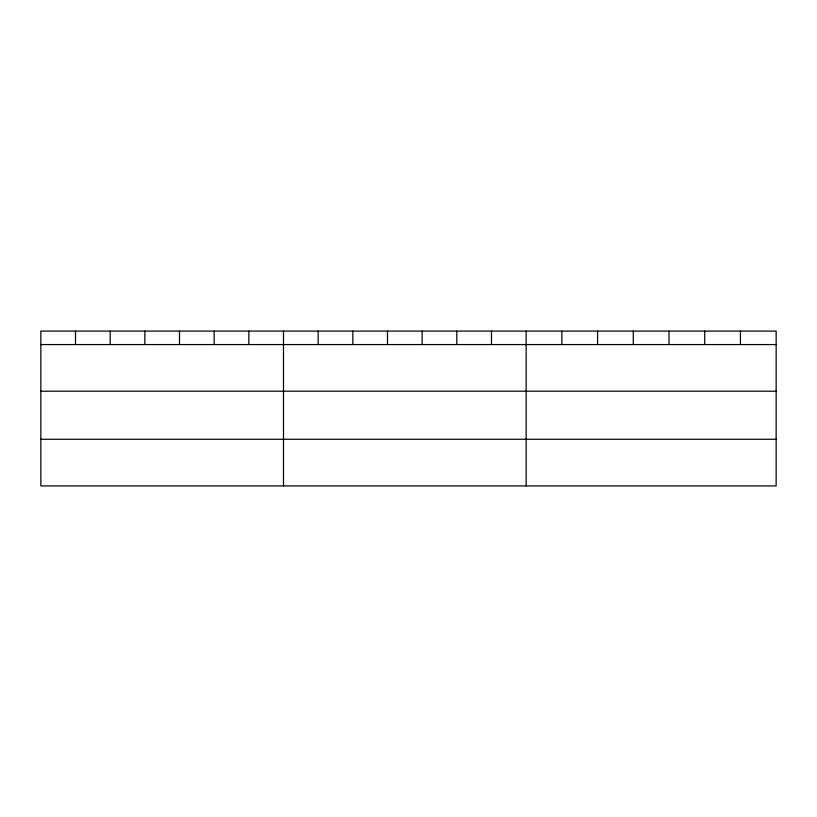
<?xml version="1.0" encoding="UTF-8"?>
<svg xmlns="http://www.w3.org/2000/svg" width="817" height="817" viewBox="0 0 817 817"><rect width="100%" height="100%" fill="white"/><g stroke="black" fill="none" stroke-linecap="round" stroke-linejoin="round"><path stroke-width="1.23" d="M776.15 391.21L776.15 331.089L40.85 331.089L40.85 485.911L776.15 485.911L776.15 391.21L40.85 391.21M40.85 344.57L776.15 344.57M40.85 439.26L776.15 439.26M740.437 331.089L740.437 344.57M704.724 331.089L704.724 344.57M669.011 331.089L669.011 344.57M633.287 331.089L633.287 344.57M597.574 331.089L597.574 344.57M561.861 331.089L561.861 344.57M526.148 331.089L526.148 485.911M491.487 331.089L491.487 344.57M456.815 331.089L456.815 344.57M422.154 331.089L422.154 344.57M387.493 331.089L387.493 344.57M352.832 331.089L352.832 344.57M318.16 331.089L318.16 344.57M283.499 331.089L283.499 485.911M248.838 331.089L248.838 344.57M214.166 331.089L214.166 344.57M179.505 331.089L179.505 344.57M144.844 331.089L144.844 344.57M110.183 331.089L110.183 344.57M75.511 331.089L75.511 344.57"/></g></svg>
